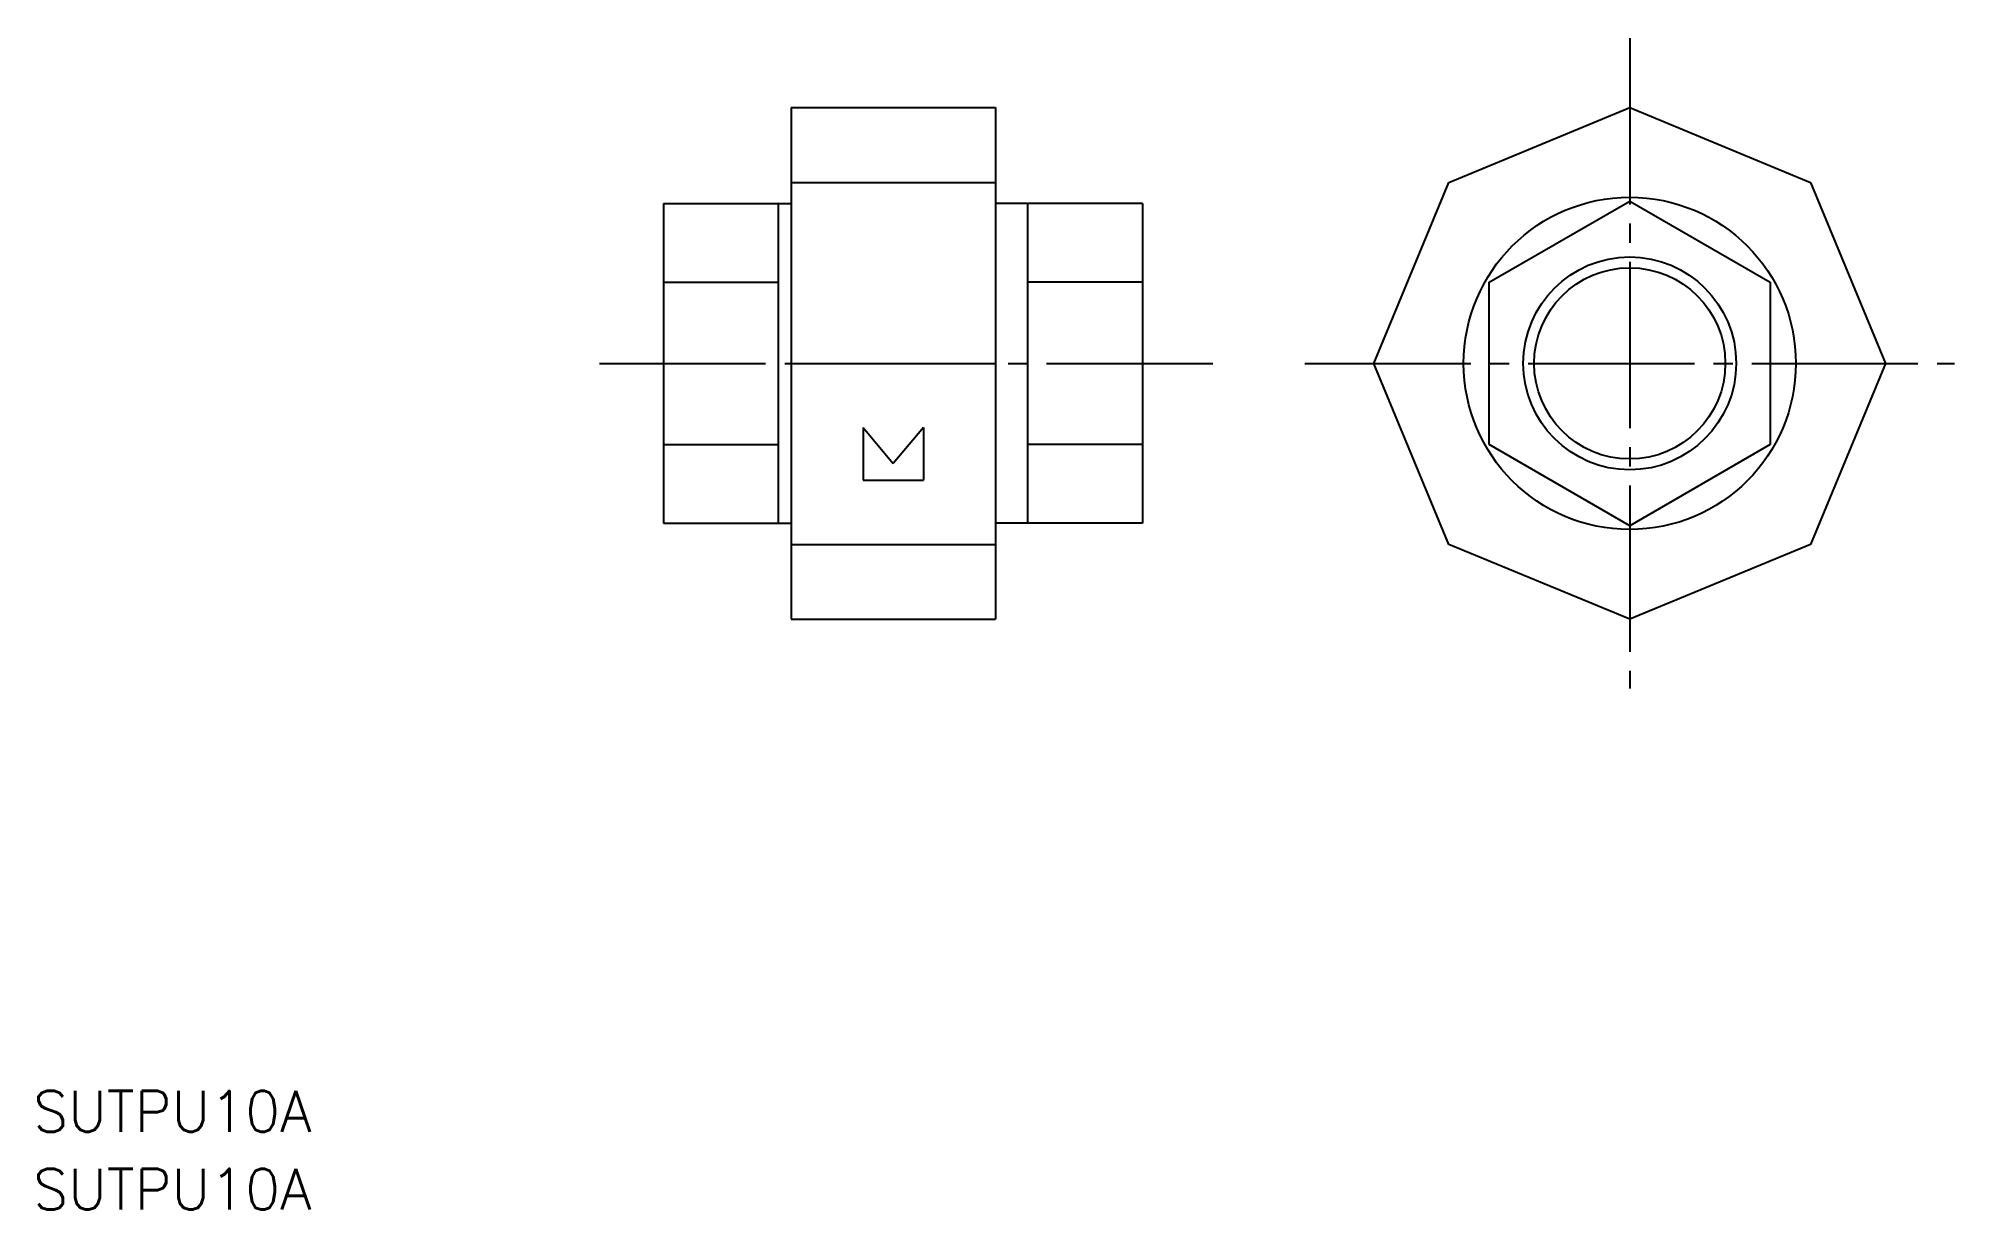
# Model space of a CAD drawing. Extents: x 47 to 197, y 151 to 243.
import ezdxf

# ---------------------------------------------------------------- set-up
doc = ezdxf.new("R2010")
doc.units = 0
doc.linetypes.add('CENTER', pattern=[17.5, 13, -1.5, 1.5, -1.5])
doc.layers.get('0').update_dxf_attribs({"linetype": 'CONTINUOUS'})
doc.layers.add('CENTER', color=1, linetype='CENTER')
doc.styles.get("Standard").update_dxf_attribs({"font": 'txt.shx', "bigfont": '@extfont2.shx'})

msp = doc.modelspace()

# ---------------------------------------------------------------- linework, layer by layer
at = {"color": 7, "linetype": 'CONTINUOUS'}
for p, q in [((106.06, 237.13), (106.06, 197.09)), ((106.06, 237.13), (122.06, 237.13)), ((122.06, 237.13), (122.06, 197.09)), ((157.54, 231.27), (171.7, 237.13)), ((171.7, 237.13), (185.86, 231.27)), ((106.06, 231.27), (122.06, 231.27)), ((151.67, 217.11), (157.54, 231.27)), ((185.86, 231.27), (191.72, 217.11)), ((96.06, 229.61), (96.06, 204.61)), ((96.06, 229.61), (106.06, 229.61)), ((105.06, 229.61), (105.06, 204.61)), ((133.56, 229.61), (122.06, 229.61)), ((124.56, 229.61), (124.56, 204.61)), ((133.56, 229.61), (133.56, 204.61)), ((160.7, 223.46), (171.7, 229.81)), ((171.7, 229.81), (182.7, 223.46)), ((96.06, 223.46), (105.06, 223.46)), ((133.56, 223.46), (124.56, 223.46)), ((160.7, 210.76), (160.7, 223.46)), ((182.7, 223.46), (182.7, 210.76)), ((106.06, 217.11), (122.06, 217.11)), ((157.54, 202.95), (151.67, 217.11)), ((191.72, 217.11), (185.86, 202.95)), ((111.7, 212.08), (111.7, 207.98)), ((111.7, 212.08), (114.06, 209.27)), ((116.42, 212.08), (114.06, 209.27)), ((116.42, 212.08), (116.42, 207.98)), ((96.06, 210.76), (105.06, 210.76)), ((133.56, 210.76), (124.56, 210.76)), ((171.7, 204.41), (160.7, 210.76)), ((182.7, 210.76), (171.7, 204.41)), ((111.7, 207.98), (116.42, 207.98)), ((96.06, 204.61), (106.06, 204.61)), ((133.56, 204.61), (122.06, 204.61)), ((106.06, 202.95), (122.06, 202.95)), ((171.7, 197.09), (157.54, 202.95)), ((185.86, 202.95), (171.7, 197.09)), ((106.06, 197.09), (122.06, 197.09))]:
    msp.add_line(p, q, dxfattribs=at)
for radius in [13, 8.33, 7.48]:
    msp.add_circle((171.7, 217.11), radius, dxfattribs=at)
at = {"layer": 'CENTER', "color": 1, "linetype": 'CENTER'}
for p, q in [((171.7, 242.55), (171.7, 191.67)), ((91.06, 217.11), (139.06, 217.11)), ((146.26, 217.11), (197.13, 217.11))]:
    msp.add_line(p, q, dxfattribs=at)

# ---------------------------------------------------------------- texts
at = {"color": 7, "linetype": 'CONTINUOUS'}
for p in [(46.73, 156.98), (46.73, 150.89)]:
    msp.add_text('SUTPU10A', height=3.2, dxfattribs=at).set_placement(p)

doc.saveas('drawing.dxf')
